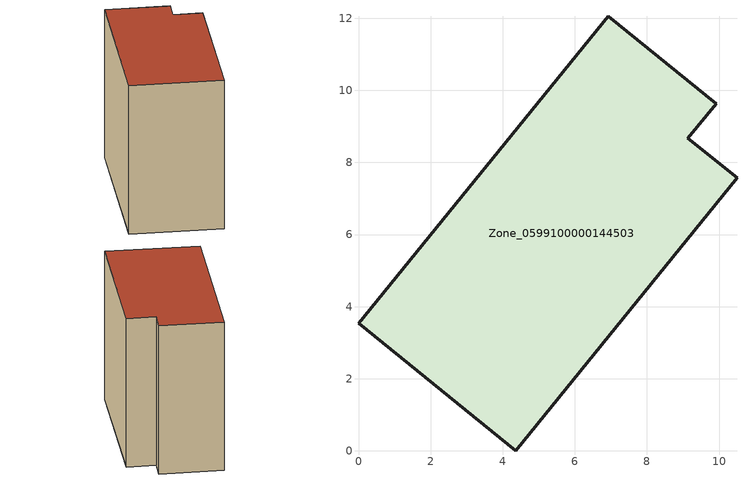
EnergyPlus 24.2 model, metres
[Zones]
Zone_0599100000144503
 floor ground (C_G): 0,3.54 6.93,12.06 9.93,9.63 9.14,8.67 10.5,7.58 4.36,0 z0
 wall outside (C_F): 6.93,12.06 0,3.54 4.36,0 10.5,7.58 9.14,8.67 9.93,9.63 6.93,12.06 z0:9.46
 roof outside (C_R): 0,3.54 4.36,0 10.5,7.58 9.14,8.67 9.93,9.63 6.93,12.06 z9.46
[BUILDING]
Pand.0599100000144503: North Axis=0; Terrain=City; Loads Convergence Tolerance Value=0.04; Temperature Convergence Tolerance Value=0.4; Solar Distribution=FullExterior; Maximum Number of Warmup Days=25; Minimum Number of Warmup Days=1
[Site:Location]
Rotterdam.The.Hague.AP_ZH_NLD Design_Conditions: Latitude=51.96; Longitude=4.45; Time Zone=1; Elevation=-4.5
[SITE:GROUNDTEMPERATURE:BUILDINGSURFACE]
18, 18, 18, 18, 18, 18, 18, 18, 18, 18, 18, 18
[MATERIAL] Thermal Absorptance=0.9; Solar Absorptance=0.7; Visible Absorptance=0.7
Name | Roughness | Thickness | Conductivity | Density | Specific Heat
G.TI.1946 | MediumSmooth | 0.15 | 1 | 540 | 1210
F.TI.1946 | Rough | 0.3 | 0.857143 | 1920 | 840
R.TI.1946 | MediumRough | 0.2 | 0.1 | 1500 | 1000
[CONSTRUCTION]
C_G: G.TI.1946
C_F: F.TI.1946
C_R: R.TI.1946
[ZONE]
Zone_0599100000144503: Type=1; Multiplier=1; Ceiling Height=Autocalculate; Volume=Autocalculate; Floor Area=autocalculate; Part of Total Floor Area=Yes
[ZONEINFILTRATION:DESIGNFLOWRATE]
Infil_Zone_0599100000144503: Zone or ZoneList or Space or SpaceList=Zone_0599100000144503; Schedule=AlwaysOn; Design Flow Rate Calculation Method=Flow/Area; Flow Rate per Floor Area=0.003; Constant Term Coefficient=1; Temperature Term Coefficient=0; Velocity Term Coefficient=0; Velocity Squared Term Coefficient=0
[HVACTEMPLATE:ZONE:IDEALLOADSAIRSYSTEM]
Zone_0599100000144503: Maximum Heating Supply Air Temperature=50; Minimum Cooling Supply Air Temperature=13; Maximum Heating Supply Air Humidity Ratio=0.0156; Minimum Cooling Supply Air Humidity Ratio=0.0077; Heating Limit=NoLimit; Cooling Limit=NoLimit; Dehumidification Control Type=ConstantSensibleHeatRatio; Cooling Sensible Heat Ratio=0.7; Dehumidification Setpoint=60; Humidification Control Type=None; Humidification Setpoint=30; Outdoor Air Method=None; Outdoor Air Flow Rate per Person=0.00944; Outdoor Air Flow Rate per Zone Floor Area=0; Outdoor Air Flow Rate per Zone=0; Demand Controlled Ventilation Type=None; Outdoor Air Economizer Type=NoEconomizer; Heat Recovery Type=None; Sensible Heat Recovery Effectiveness=0.7; Latent Heat Recovery Effectiveness=0.65
[ZONECONTROL:THERMOSTAT]
ThermostatControl_Zone_0599100000144503: Zone or ZoneList=Zone_0599100000144503; Control Type Schedule=DualSetpointControlType; Control 1=Thermostat_Zone_0599100000144503; Temperature Difference Between Cutout And Setpoint=0
[THERMOSTATSETPOINT:DUALSETPOINT]
Thermostat_Zone_0599100000144503: Heating Setpoint Temperature Schedule=HeatingSetpoint_Zone_0599100000144503; Cooling Setpoint Temperature Schedule=CoolingSetpoint_Zone_0599100000144503
[SCHEDULE:COMPACT]
HeatingSetpoint_Zone_0599100000144503: Through: 12/31, For: AllDays, Until: 24:00, 21
CoolingSetpoint_Zone_0599100000144503: Through: 12/31, For: AllDays, Until: 24:00, 24
DualSetpointControlType: Through: 12/31, For: AllDays, Until: 24:00, 4
AlwaysOn: Through: 12/31, For: AllDays, Until: 24:00, 1
